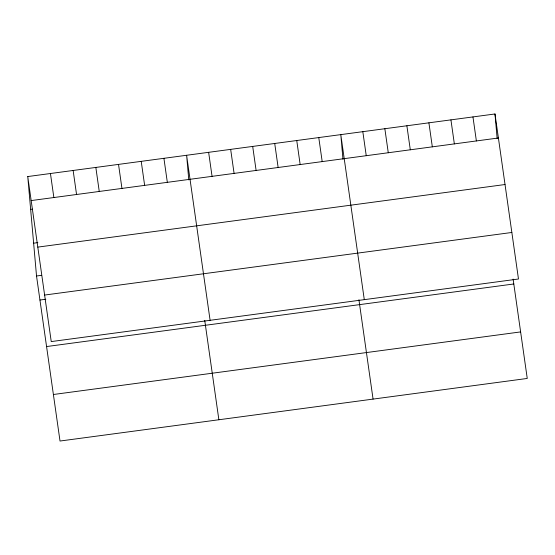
<?xml version="1.0" encoding="UTF-8"?>
<svg xmlns="http://www.w3.org/2000/svg" width="555" height="555" viewBox="0 0 555 555"><rect width="100%" height="100%" fill="white"/><g stroke="black" fill="none" stroke-linecap="round" stroke-linejoin="round"><path stroke-width="0.83" d="M27.75 176.552L494.984 113.969L518.474 278.999L51.24 341.582L27.75 176.552L36.526 276.001L60.016 441.031L527.25 378.448L513.104 279.075M31.17 200.577L498.404 137.994M30.65 209.374L32.329 209.145M33.633 243.187L37.83 242.618M37.789 247.114L505.029 184.524M36.526 276.001L41.569 275.329M44.615 295.052L511.849 232.469M39.946 300.026L45.829 299.235M46.571 346.556L513.805 283.973M53.391 394.501L520.625 331.911M472.957 116.925L476.377 140.949M450.931 119.873L454.351 143.898M428.904 122.821L432.324 146.846M406.877 125.77L410.298 149.794M384.851 128.725L388.271 152.75M362.824 131.674L366.244 155.698M364.288 299.651L340.798 134.622L342.969 159.236M358.918 299.728L373.064 399.1M318.771 137.578L322.191 161.595M296.745 140.526L300.165 164.551M274.718 143.474L278.138 167.499M252.691 146.423L256.112 170.447M230.665 149.378L234.085 173.403M208.638 152.327L212.059 176.351M210.095 320.304L186.612 155.275L188.783 179.889M204.733 320.381L218.871 419.753M163.919 158.314L167.332 182.338M141.22 161.359L144.64 185.384M118.527 164.398L121.947 188.423M95.835 167.437L99.255 191.461M73.142 170.475L76.555 194.5M50.443 173.514L53.863 197.538M494.984 113.969L497.155 138.583"/></g></svg>
